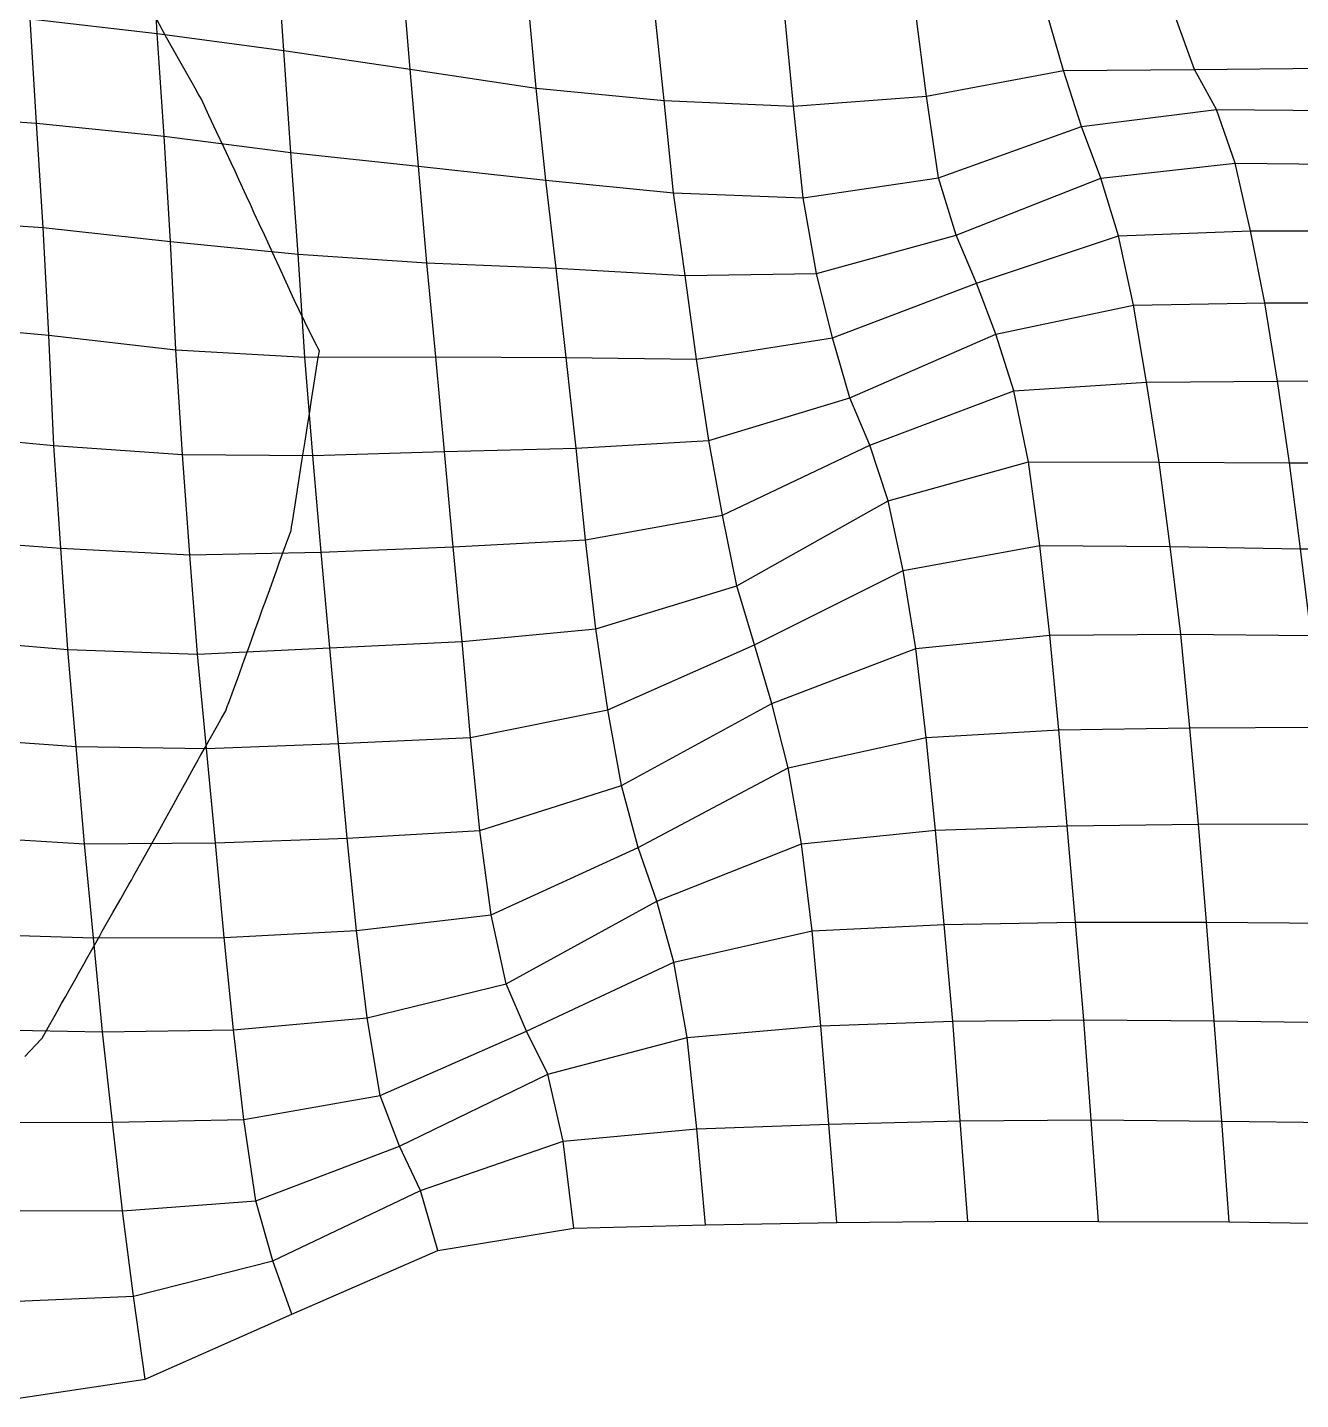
# Model space of a CAD drawing. Header units: metres. Extents: x -1994 to 1259, y -764 to 1460.
# Drawn here: x -854 to -368, y -756 to -232 of the extents above; entities that cross this region are included whole.
import ezdxf

# ---------------------------------------------------------------- set-up
doc = ezdxf.new("R2010")
doc.units = ezdxf.units.M

msp = doc.modelspace()

# ---------------------------------------------------------------- linework, layer by layer
for p, q in [((-804.82367, -233.77261, -4891.081), (-807.2621, -193.68121, -4861.0625)), ((-756.39746, -240.25209, -4879.173), (-759.23596, -201.82086, -4847.289)), ((-708.152, -247.48186, -4866.4214), (-711.29443, -210.3117, -4833.1206)), ((-659.906, -254.70901, -4853.673), (-663.2278, -218.28265, -4819.536)), ((-611.05884, -259.4416, -4843.727), (-614.69214, -224.30847, -4808.1377)), ((-510.68408, -257.7862, -4836.3306), (-514.92834, -225.18768, -4797.893)), ((-458.3235, -247.94128, -4842.763), (-464.91345, -225.07553, -4793.3906)), ((-850.9924, -268.13504, -4932.1646), (-853.47345, -228.2208, -4901.9473)), ((-853.47345, -228.2208, -4901.9473), (-804.82367, -233.77261, -4891.081)), ((-801.11633, -235.63097, -4891.1445), (-805.7331, -227.00664, -4886.395)), ((-561.57837, -261.547, -4836.7334), (-565.0342, -225.67664, -4801.972)), ((-408.23572, -247.52652, -4838.601), (-415.51697, -227.52887, -4786.006)), ((-802.1969, -273.08228, -4921.9775), (-804.82367, -233.77261, -4891.081)), ((-804.82367, -233.77261, -4891.081), (-756.39746, -240.25209, -4879.173)), ((-796.2234, -244.33891, -4896.44), (-801.11633, -235.63097, -4891.1445)), ((-753.6946, -279.24597, -4910.4243), (-756.39746, -240.25209, -4879.173)), ((-756.39746, -240.25209, -4879.173), (-708.152, -247.48186, -4866.4214)), ((-791.5029, -252.66707, -4901.593), (-796.2234, -244.33891, -4896.44)), ((-704.98145, -284.53522, -4899.853), (-708.152, -247.48186, -4866.4214)), ((-708.152, -247.48186, -4866.4214), (-659.906, -254.70901, -4853.673)), ((-510.68408, -257.7862, -4836.3306), (-458.3235, -247.94128, -4842.763)), ((-458.3235, -247.94128, -4842.763), (-408.23572, -247.52652, -4838.601)), ((-451.37964, -269.3386, -4893.7856), (-458.3235, -247.94128, -4842.763)), ((-408.23572, -247.52652, -4838.601), (-358.1454, -247.10124, -4834.4507)), ((-399.8258, -262.841, -4896.458), (-408.23572, -247.52652, -4838.601)), ((-790.3227, -254.74904, -4902.881), (-791.5029, -252.66707, -4901.593)), ((-789.142, -256.82977, -4904.171), (-790.3227, -254.74904, -4902.881)), ((-787.9608, -258.90845, -4905.4634), (-789.142, -256.82977, -4904.171)), ((-656.2792, -289.86914, -4889.232), (-659.906, -254.70901, -4853.673)), ((-659.906, -254.70901, -4853.673), (-611.05884, -259.4416, -4843.727)), ((-785.0663, -265.1494, -4909.5615), (-787.9608, -258.90845, -4905.4634)), ((-607.45105, -294.68115, -4879.1973), (-611.05884, -259.4416, -4843.727)), ((-611.05884, -259.4416, -4843.727), (-561.57837, -261.547, -4836.7334)), ((-561.57837, -261.547, -4836.7334), (-510.68408, -257.7862, -4836.3306)), ((-557.9192, -296.57318, -4872.443), (-561.57837, -261.547, -4836.7334)), ((-506.1018, -288.9826, -4876.343), (-510.68408, -257.7862, -4836.3306)), ((-900.1383, -264.64185, -4940.718), (-850.9924, -268.13504, -4932.1646)), ((-782.16406, -271.36755, -4913.6904), (-785.0663, -265.1494, -4909.5615)), ((-451.37964, -269.3386, -4893.7856), (-399.8258, -262.841, -4896.458)), ((-392.6648, -283.3376, -4948.492), (-399.8258, -262.841, -4896.458)), ((-399.8258, -262.841, -4896.458), (-349.96118, -263.3525, -4891.255)), ((-848.49164, -307.96783, -4962.4736), (-850.9924, -268.13504, -4932.1646)), ((-850.9924, -268.13504, -4932.1646), (-802.1969, -273.08228, -4921.9775)), ((-779.2499, -277.54504, -4917.87), (-782.16406, -271.36755, -4913.6904)), ((-506.1018, -288.9826, -4876.343), (-451.37964, -269.3386, -4893.7856)), ((-444.04382, -289.1098, -4946.6353), (-451.37964, -269.3386, -4893.7856)), ((-799.7829, -313.27484, -4951.883), (-802.1969, -273.08228, -4921.9775)), ((-802.1969, -273.08228, -4921.9775), (-753.6946, -279.24597, -4910.4243)), ((-778.35864, -279.43405, -4919.1484), (-779.2499, -277.54504, -4917.87)), ((-777.4698, -281.33075, -4920.417), (-778.35864, -279.43405, -4919.1484)), ((-776.58246, -283.2328, -4921.6787), (-777.4698, -281.33075, -4920.417)), ((-775.0981, -286.4151, -4923.79), (-776.58246, -283.2328, -4921.6787)), ((-750.98676, -318.21945, -4941.6987), (-753.6946, -279.24597, -4910.4243)), ((-753.6946, -279.24597, -4910.4243), (-704.98145, -284.53522, -4899.853)), ((-773.6184, -289.61328, -4925.8804), (-775.0981, -286.4151, -4923.79)), ((-701.7742, -321.43625, -4933.456), (-704.98145, -284.53522, -4899.853)), ((-704.98145, -284.53522, -4899.853), (-656.2792, -289.86914, -4889.232)), ((-444.04382, -289.1098, -4946.6353), (-392.6648, -283.3376, -4948.492)), ((-386.8075, -309.24347, -4994.449), (-392.6648, -283.3376, -4948.492)), ((-392.6648, -283.3376, -4948.492), (-342.8053, -283.87012, -4943.2656)), ((-770.6643, -296.0254, -4930.0405), (-773.6184, -289.61328, -4925.8804)), ((-652.2938, -323.5423, -4926.4614), (-656.2792, -289.86914, -4889.232)), ((-656.2792, -289.86914, -4889.232), (-607.45105, -294.68115, -4879.1973)), ((-557.9192, -296.57318, -4872.443), (-506.1018, -288.9826, -4876.343)), ((-499.29846, -310.9628, -4926.7104), (-506.1018, -288.9826, -4876.343)), ((-499.29846, -310.9628, -4926.7104), (-444.04382, -289.1098, -4946.6353)), ((-437.27295, -311.22522, -4996.8506), (-444.04382, -289.1098, -4946.6353)), ((-769.18964, -299.23944, -4932.1104), (-770.6643, -296.0254, -4930.0405)), ((-602.98083, -326.34222, -4918.6875), (-607.45105, -294.68115, -4879.1973)), ((-607.45105, -294.68115, -4879.1973), (-557.9192, -296.57318, -4872.443)), ((-552.79297, -325.51196, -4914.992), (-557.9192, -296.57318, -4872.443)), ((-767.7157, -302.45526, -4934.1777), (-769.18964, -299.23944, -4932.1104)), ((-765.80054, -306.63342, -4936.8633), (-767.7157, -302.45526, -4934.1777)), ((-897.7408, -304.9027, -4970.546), (-848.49164, -307.96783, -4962.4736)), ((-846.3251, -349.18713, -4991.225), (-848.49164, -307.96783, -4962.4736)), ((-848.49164, -307.96783, -4962.4736), (-799.7829, -313.27484, -4951.883)), ((-763.88477, -310.80975, -4939.552), (-765.80054, -306.63342, -4936.8633)), ((-437.27295, -311.22522, -4996.8506), (-386.8075, -309.24347, -4994.449)), ((-381.35632, -336.8345, -5038.512), (-386.8075, -309.24347, -4994.449)), ((-386.8075, -309.24347, -4994.449), (-336.84644, -309.35455, -4989.696)), ((-797.6693, -354.71402, -4980.3867), (-799.7829, -313.27484, -4951.883)), ((-799.7829, -313.27484, -4951.883), (-750.98676, -318.21945, -4941.6987)), ((-760.04944, -319.15002, -4944.9453), (-763.88477, -310.80975, -4939.552)), ((-552.79297, -325.51196, -4914.992), (-499.29846, -310.9628, -4926.7104)), ((-491.62012, -329.31274, -4981.1567), (-499.29846, -310.9628, -4926.7104)), ((-491.62012, -329.31274, -4981.1567), (-437.27295, -311.22522, -4996.8506)), ((-431.53308, -337.61823, -5042.2603), (-437.27295, -311.22522, -4996.8506)), ((-758.1296, -323.31415, -4947.6504), (-760.04944, -319.15002, -4944.9453)), ((-748.3609, -357.53302, -4972.5913), (-750.98676, -318.21945, -4941.6987)), ((-750.98676, -318.21945, -4941.6987), (-701.7742, -321.43625, -4933.456)), ((-756.2045, -327.46063, -4950.378), (-758.1296, -323.31415, -4947.6504)), ((-698.34534, -357.41827, -4968.092), (-701.7742, -321.43625, -4933.456)), ((-701.7742, -321.43625, -4933.456), (-652.2938, -323.5423, -4926.4614)), ((-648.42175, -357.68488, -4963.164), (-652.2938, -323.5423, -4926.4614)), ((-652.2938, -323.5423, -4926.4614), (-602.98083, -326.34222, -4918.6875)), ((-752.4212, -335.609, -4955.7383), (-756.2045, -327.46063, -4950.378)), ((-602.98083, -326.34222, -4918.6875), (-552.79297, -325.51196, -4914.992)), ((-598.5941, -358.34933, -4957.789), (-602.98083, -326.34222, -4918.6875)), ((-546.62695, -350.13705, -4962.3877), (-552.79297, -325.51196, -4914.992)), ((-546.62695, -350.13705, -4962.3877), (-491.62012, -329.31274, -4981.1567)), ((-484.21667, -348.80365, -5034.3213), (-491.62012, -329.31274, -4981.1567)), ((-748.4165, -343.99957, -4961.5337), (-752.4212, -335.609, -4955.7383)), ((-484.21667, -348.80365, -5034.3213), (-431.53308, -337.61823, -5042.2603)), ((-431.53308, -337.61823, -5042.2603), (-381.35632, -336.8345, -5038.512)), ((-426.52417, -367.0441, -5084.262), (-431.53308, -337.61823, -5042.2603)), ((-381.35632, -336.8345, -5038.512), (-331.36365, -336.81427, -5033.9067)), ((-376.46643, -366.75406, -5079.9595), (-381.35632, -336.8345, -5038.512)), ((-895.2059, -344.5937, -5001.014), (-846.3251, -349.18713, -4991.225)), ((-744.52765, -351.77863, -4967.3506), (-748.4165, -343.99957, -4961.5337)), ((-844.38556, -391.34842, -5018.918), (-846.3251, -349.18713, -4991.225)), ((-846.3251, -349.18713, -4991.225), (-797.6693, -354.71402, -4980.3867)), ((-598.5941, -358.34933, -4957.789), (-546.62695, -350.13705, -4962.3877)), ((-540.0631, -373.11115, -5011.6387), (-546.62695, -350.13705, -4962.3877)), ((-540.0631, -373.11115, -5011.6387), (-484.21667, -348.80365, -5034.3213)), ((-477.32397, -370.41296, -5085.1055), (-484.21667, -348.80365, -5034.3213)), ((-795.21576, -394.74246, -5010.476), (-797.6693, -354.71402, -4980.3867)), ((-797.6693, -354.71402, -4980.3867), (-748.3609, -357.53302, -4972.5913)), ((-743.96814, -352.8978, -4968.1875), (-744.52765, -351.77863, -4967.3506)), ((-743.40674, -354.00943, -4969.033), (-743.96814, -352.8978, -4968.1875)), ((-742.8433, -355.11377, -4969.8877), (-743.40674, -354.00943, -4969.033)), ((-743.3693, -358.4151, -4972.718), (-742.8433, -355.11377, -4969.8877)), ((-748.3609, -357.53302, -4972.5913), (-698.34534, -357.41827, -4968.092)), ((-745.3335, -395.18042, -5005.3555), (-748.3609, -357.53302, -4972.5913)), ((-744.931, -368.25433, -4981.305), (-743.8934, -361.7078, -4975.5596)), ((-743.8934, -361.7078, -4975.5596), (-743.3693, -358.4151, -4972.718)), ((-694.9706, -393.62473, -5002.4756), (-698.34534, -357.41827, -4968.092)), ((-698.34534, -357.41827, -4968.092), (-648.42175, -357.68488, -4963.164)), ((-644.6609, -392.28894, -4999.3477), (-648.42175, -357.68488, -4963.164)), ((-648.42175, -357.68488, -4963.164), (-598.5941, -358.34933, -4957.789)), ((-593.9689, -389.3671, -4998.0024), (-598.5941, -358.34933, -4957.789)), ((-477.32397, -370.41296, -5085.1055), (-426.52417, -367.0441, -5084.262)), ((-426.52417, -367.0441, -5084.262), (-376.46643, -366.75406, -5079.9595)), ((-421.7932, -397.62335, -5124.968), (-426.52417, -367.0441, -5084.262)), ((-376.46643, -366.75406, -5079.9595), (-326.3866, -366.3721, -5075.7603)), ((-371.8817, -397.93988, -5119.984), (-376.46643, -366.75406, -5079.9595)), ((-745.94666, -374.7042, -4987.131), (-745.4412, -371.48474, -4984.1875)), ((-745.4412, -371.48474, -4984.1875), (-744.931, -368.25433, -4981.305)), ((-532.3324, -391.24387, -5066.329), (-477.32397, -370.41296, -5085.1055)), ((-471.7566, -397.52216, -5129.71), (-477.32397, -370.41296, -5085.1055)), ((-746.5342, -378.44568, -4990.552), (-745.94666, -374.7042, -4987.131)), ((-593.9689, -389.3671, -4998.0024), (-540.0631, -373.11115, -5011.6387)), ((-532.3324, -391.24387, -5066.329), (-540.0631, -373.11115, -5011.6387)), ((-748.30707, -389.71454, -5000.763), (-747.1235, -382.1957, -4993.963)), ((-747.1235, -382.1957, -4993.963), (-746.5342, -378.44568, -4990.552)), ((-893.2699, -386.76947, -5028.691), (-844.38556, -391.34842, -5018.918)), ((-841.7236, -430.51233, -5049.9785), (-844.38556, -391.34842, -5018.918)), ((-844.38556, -391.34842, -5018.918), (-795.21576, -394.74246, -5010.476)), ((-748.9011, -393.48352, -5004.1523), (-748.30707, -389.71454, -5000.763)), ((-694.9706, -393.62473, -5002.4756), (-644.6609, -392.28894, -4999.3477)), ((-644.6609, -392.28894, -4999.3477), (-593.9689, -389.3671, -4998.0024)), ((-641.02344, -427.4057, -5034.9556), (-644.6609, -392.28894, -4999.3477)), ((-588.74634, -417.90674, -5041), (-593.9689, -389.3671, -4998.0024)), ((-588.74634, -417.90674, -5041), (-532.3324, -391.24387, -5066.329)), ((-525.3413, -412.4455, -5117.5713), (-532.3324, -391.24387, -5066.329)), ((-792.3623, -433.11206, -5042.429), (-795.21576, -394.74246, -5010.476)), ((-795.21576, -394.74246, -5010.476), (-745.3335, -395.18042, -5005.3555)), ((-750.68945, -404.8155, -5014.29), (-749.4973, -397.261, -5007.5317)), ((-749.4973, -397.261, -5007.5317), (-748.9011, -393.48352, -5004.1523)), ((-745.3335, -395.18042, -5005.3555), (-694.9706, -393.62473, -5002.4756)), ((-742.1343, -432.115, -5038.9214), (-745.3335, -395.18042, -5005.3555)), ((-691.6548, -430.07544, -5036.5845), (-694.9706, -393.62473, -5002.4756)), ((-525.3413, -412.4455, -5117.5713), (-471.7566, -397.52216, -5129.71)), ((-467.36414, -429.5056, -5168.8384), (-471.7566, -397.52216, -5129.71)), ((-471.7566, -397.52216, -5129.71), (-421.7932, -397.62335, -5124.968)), ((-417.4801, -429.93634, -5163.726), (-421.7932, -397.62335, -5124.968)), ((-421.7932, -397.62335, -5124.968), (-371.8817, -397.93988, -5119.984)), ((-367.69397, -430.77283, -5158.1577), (-371.8817, -397.93988, -5119.984)), ((-371.8817, -397.93988, -5119.984), (-321.93347, -398.10413, -5115.171)), ((-751.8656, -412.30347, -5021.1265), (-750.68945, -404.8155, -5014.29)), ((-753.0363, -419.7694, -5027.987), (-751.8656, -412.30347, -5021.1265)), ((-583.1627, -444.94833, -5085.6807), (-525.3413, -412.4455, -5117.5713)), ((-519.67114, -439.128, -5162.6553), (-525.3413, -412.4455, -5117.5713)), ((-641.02344, -427.4057, -5034.9556), (-588.74634, -417.90674, -5041)), ((-583.1627, -444.94833, -5085.6807), (-588.74634, -417.90674, -5041)), ((-754.78625, -426.87677, -5034.536), (-753.66785, -423.79626, -5031.6836)), ((-753.66785, -423.79626, -5031.6836), (-753.4572, -422.4535, -5030.452)), ((-753.4572, -422.4535, -5030.452), (-753.24664, -421.1112, -5029.2197)), ((-753.24664, -421.1112, -5029.2197), (-753.0363, -419.7694, -5027.987)), ((-890.849, -426.93384, -5058.6274), (-841.7236, -430.51233, -5049.9785)), ((-758.15375, -436.17017, -5043.0327), (-755.90717, -429.9677, -5037.377)), ((-755.90717, -429.9677, -5037.377), (-754.78625, -426.87677, -5034.536)), ((-742.1343, -432.115, -5038.9214), (-691.6548, -430.07544, -5036.5845)), ((-691.6548, -430.07544, -5036.5845), (-641.02344, -427.4057, -5034.9556)), ((-688.2638, -466.21436, -5071.044), (-691.6548, -430.07544, -5036.5845)), ((-637.11816, -461.41046, -5071.813), (-641.02344, -427.4057, -5034.9556)), ((-519.67114, -439.128, -5162.6553), (-467.36414, -429.5056, -5168.8384)), ((-463.53955, -463.84576, -5205.3184), (-467.36414, -429.5056, -5168.8384)), ((-467.36414, -429.5056, -5168.8384), (-417.4801, -429.93634, -5163.726)), ((-413.46704, -463.49466, -5201.085), (-417.4801, -429.93634, -5163.726)), ((-417.4801, -429.93634, -5163.726), (-367.69397, -430.77283, -5158.1577)), ((-838.9705, -469.29807, -5081.464), (-841.7236, -430.51233, -5049.9785)), ((-841.7236, -430.51233, -5049.9785), (-792.3623, -433.11206, -5042.429)), ((-792.3623, -433.11206, -5042.429), (-742.1343, -432.115, -5038.9214)), ((-789.3996, -471.02798, -5074.892), (-792.3623, -433.11206, -5042.429)), ((-738.84766, -468.68713, -5072.8936), (-742.1343, -432.115, -5038.9214)), ((-363.60144, -464.0016, -5195.8867), (-367.69397, -430.77283, -5158.1577)), ((-367.69397, -430.77283, -5158.1577), (-317.78528, -431.10114, -5153.1606)), ((-760.40686, -442.39978, -5048.6567), (-759.27966, -439.28186, -5045.8486)), ((-759.27966, -439.28186, -5045.8486), (-758.15375, -436.17017, -5043.0327)), ((-576.4867, -467.457, -5135.454), (-519.67114, -439.128, -5162.6553)), ((-514.7383, -468.8696, -5204.3022), (-519.67114, -439.128, -5162.6553)), ((-761.8197, -446.30756, -5052.176), (-760.40686, -442.39978, -5048.6567)), ((-637.11816, -461.41046, -5071.813), (-583.1627, -444.94833, -5085.6807)), ((-576.4867, -467.457, -5135.454), (-583.1627, -444.94833, -5085.6807)), ((-764.6611, -454.18982, -5059.1343), (-763.2386, -450.2409, -5055.665)), ((-763.2386, -450.2409, -5055.665), (-761.8197, -446.30756, -5052.176)), ((-766.0075, -457.92743, -5062.418), (-764.6611, -454.18982, -5059.1343)), ((-767.35443, -461.66705, -5065.699), (-766.0075, -457.92743, -5062.418)), ((-688.2638, -466.21436, -5071.044), (-637.11816, -461.41046, -5071.813)), ((-632.48645, -492.4013, -5112.0566), (-637.11816, -461.41046, -5071.813)), ((-887.95337, -465.12808, -5090.7773), (-838.9705, -469.29807, -5081.464)), ((-770.0886, -469.2576, -5072.3623), (-768.7011, -465.40604, -5068.9814)), ((-768.7011, -465.40604, -5068.9814), (-767.35443, -461.66705, -5065.699)), ((-738.84766, -468.68713, -5072.8936), (-688.2638, -466.21436, -5071.044)), ((-685.00903, -502.91846, -5104.868), (-688.2638, -466.21436, -5071.044)), ((-514.7383, -468.8696, -5204.3022), (-463.53955, -463.84576, -5205.3184)), ((-463.53955, -463.84576, -5205.3184), (-413.46704, -463.49466, -5201.085)), ((-460.15454, -500.00958, -5239.75), (-463.53955, -463.84576, -5205.3184)), ((-409.99353, -499.2909, -5235.929), (-413.46704, -463.49466, -5201.085)), ((-413.46704, -463.49466, -5201.085), (-363.60144, -464.0016, -5195.8867)), ((-835.7996, -506.3501, -5114.8975), (-838.9705, -469.29807, -5081.464)), ((-838.9705, -469.29807, -5081.464), (-789.3996, -471.02798, -5074.892)), ((-789.3996, -471.02798, -5074.892), (-738.84766, -468.68713, -5072.8936)), ((-785.9933, -507.1032, -5109.423), (-789.3996, -471.02798, -5074.892)), ((-771.4578, -473.04803, -5075.76), (-770.0886, -469.2576, -5072.3623)), ((-735.56616, -505.2803, -5106.843), (-738.84766, -468.68713, -5072.8936)), ((-632.48645, -492.4013, -5112.0566), (-576.4867, -467.457, -5135.454)), ((-569.8075, -489.95322, -5185.242), (-576.4867, -467.457, -5135.454)), ((-569.8075, -489.95322, -5185.242), (-514.7383, -468.8696, -5204.3022)), ((-510.8484, -502.93863, -5241.0874), (-514.7383, -468.8696, -5204.3022)), ((-774.19366, -480.58704, -5082.7163), (-771.4578, -473.04803, -5075.76)), ((-775.5415, -484.28528, -5086.2295), (-774.19366, -480.58704, -5082.7163)), ((-776.8833, -487.9466, -5089.8296), (-775.5415, -484.28528, -5086.2295)), ((-780.2164, -495.52966, -5097.428), (-778.6247, -492.68976, -5094.547)), ((-778.6247, -492.68976, -5094.547), (-778.0461, -491.11664, -5092.966)), ((-778.0461, -491.11664, -5092.966), (-777.4659, -489.53616, -5091.3926)), ((-777.4659, -489.53616, -5091.3926), (-776.8833, -487.9466, -5089.8296)), ((-685.00903, -502.91846, -5104.868), (-632.48645, -492.4013, -5112.0566)), ((-627.3439, -521.2731, -5154.6807), (-632.48645, -492.4013, -5112.0566)), ((-627.3439, -521.2731, -5154.6807), (-569.8075, -489.95322, -5185.242)), ((-563.64136, -514.57764, -5232.6387), (-569.8075, -489.95322, -5185.242)), ((-781.8013, -498.34177, -5100.3413), (-780.2164, -495.52966, -5097.428)), ((-884.9685, -502.95212, -5123.3438), (-835.7996, -506.3501, -5114.8975)), ((-784.96796, -503.9526, -5106.1807), (-781.8013, -498.34177, -5100.3413)), ((-735.56616, -505.2803, -5106.843), (-685.00903, -502.91846, -5104.868)), ((-681.4883, -538.51965, -5139.9316), (-685.00903, -502.91846, -5104.868)), ((-563.64136, -514.57764, -5232.6387), (-510.8484, -502.93863, -5241.0874)), ((-510.8484, -502.93863, -5241.0874), (-460.15454, -500.00958, -5239.75)), ((-507.28467, -538.36066, -5276.352), (-510.8484, -502.93863, -5241.0874)), ((-460.15454, -500.00958, -5239.75), (-409.99353, -499.2909, -5235.929)), ((-456.89807, -536.7065, -5273.5825), (-460.15454, -500.00958, -5239.75)), ((-409.99353, -499.2909, -5235.929), (-359.93005, -498.9772, -5231.6533)), ((-406.7439, -536.01666, -5269.729), (-409.99353, -499.2909, -5235.929)), ((-832.6695, -543.57153, -5148.1406), (-835.7996, -506.3501, -5114.8975)), ((-835.7996, -506.3501, -5114.8975), (-785.9933, -507.1032, -5109.423)), ((-788.136, -509.56915, -5112.0137), (-786.54956, -506.75165, -5109.1074)), ((-786.54956, -506.75165, -5109.1074), (-784.96796, -503.9526, -5106.1807)), ((-785.9933, -507.1032, -5109.423), (-735.56616, -505.2803, -5106.843)), ((-782.57715, -543.1377, -5143.9995), (-785.9933, -507.1032, -5109.423)), ((-732.1858, -541.4638, -5141.252), (-735.56616, -505.2803, -5106.843)), ((-791.4951, -515.5647, -5118.09), (-789.73474, -512.41785, -5114.918)), ((-789.73474, -512.41785, -5114.918), (-789.20044, -511.46307, -5113.956)), ((-789.20044, -511.46307, -5113.956), (-788.66754, -510.51337, -5112.988)), ((-788.66754, -510.51337, -5112.988), (-788.136, -509.56915, -5112.0137)), ((-796.85876, -525.25494, -5127.4697), (-793.2964, -518.81085, -5121.2617)), ((-793.2964, -518.81085, -5121.2617), (-791.4951, -515.5647, -5118.09)), ((-620.9635, -545.0087, -5203.076), (-563.64136, -514.57764, -5232.6387)), ((-558.52295, -543.54926, -5275.151), (-563.64136, -514.57764, -5232.6387)), ((-681.4883, -538.51965, -5139.9316), (-627.3439, -521.2731, -5154.6807)), ((-620.9635, -545.0087, -5203.076), (-627.3439, -521.2731, -5154.6807)), ((-800.442, -531.7641, -5133.6396), (-798.64984, -528.50684, -5130.558)), ((-798.64984, -528.50684, -5130.558), (-796.85876, -525.25494, -5127.4697)), ((-804.60754, -539.3345, -5140.8022), (-800.442, -531.7641, -5133.6396)), ((-808.63055, -546.59296, -5147.8657), (-804.60754, -539.3345, -5140.8022)), ((-732.1858, -541.4638, -5141.252), (-681.4883, -538.51965, -5139.9316)), ((-677.1616, -570.77625, -5178.753), (-681.4883, -538.51965, -5139.9316)), ((-558.52295, -543.54926, -5275.151), (-507.28467, -538.36066, -5276.352)), ((-507.28467, -538.36066, -5276.352), (-456.89807, -536.7065, -5273.5825)), ((-503.88794, -574.47595, -5310.838), (-507.28467, -538.36066, -5276.352)), ((-456.89807, -536.7065, -5273.5825), (-406.7439, -536.01666, -5269.729)), ((-453.68408, -573.57996, -5307.2163), (-456.89807, -536.7065, -5273.5825)), ((-406.7439, -536.01666, -5269.729), (-356.73633, -535.9347, -5265.193)), ((-403.69458, -573.5729, -5302.596), (-406.7439, -536.01666, -5269.729)), ((-881.9291, -540.5497, -5156.164), (-832.6695, -543.57153, -5148.1406)), ((-832.6695, -543.57153, -5148.1406), (-782.57715, -543.1377, -5143.9995)), ((-829.2353, -579.5312, -5182.8013), (-832.6695, -543.57153, -5148.1406)), ((-782.57715, -543.1377, -5143.9995), (-732.1858, -541.4638, -5141.252)), ((-779.1988, -579.3291, -5178.4), (-782.57715, -543.1377, -5143.9995)), ((-728.5847, -576.7309, -5176.691), (-732.1858, -541.4638, -5141.252)), ((-677.1616, -570.77625, -5178.753), (-620.9635, -545.0087, -5203.076)), ((-613.7932, -565.4666, -5255.154), (-620.9635, -545.0087, -5203.076)), ((-613.7932, -565.4666, -5255.154), (-558.52295, -543.54926, -5275.151)), ((-554.44104, -576.82135, -5312.831), (-558.52295, -543.54926, -5275.151)), ((-812.7294, -553.88104, -5155.353), (-808.63055, -546.59296, -5147.8657)), ((-814.719, -557.41406, -5159.002), (-813.72516, -555.6519, -5157.1724)), ((-813.72516, -555.6519, -5157.1724), (-812.7294, -553.88104, -5155.353)), ((-817.2358, -561.8649, -5163.6665), (-815.71063, -559.16785, -5160.84)), ((-815.71063, -559.16785, -5160.84), (-814.719, -557.41406, -5159.002)), ((-821.7933, -569.8838, -5172.2256), (-818.75684, -564.54517, -5166.512)), ((-818.75684, -564.54517, -5166.512), (-817.2358, -561.8649, -5163.6665)), ((-671.3998, -597.078, -5224.265), (-613.7932, -565.4666, -5255.154)), ((-607.32275, -588.8287, -5303.9688), (-613.7932, -565.4666, -5255.154)), ((-823.30884, -572.54236, -5175.094), (-821.7933, -569.8838, -5172.2256)), ((-728.5847, -576.7309, -5176.691), (-677.1616, -570.77625, -5178.753)), ((-671.3998, -597.078, -5224.265), (-677.1616, -570.77625, -5178.753)), ((-826.83563, -578.7363, -5181.7485), (-825.82874, -576.96356, -5179.8604)), ((-825.82874, -576.96356, -5179.8604), (-824.82465, -575.20184, -5177.9614)), ((-824.82465, -575.20184, -5177.9614), (-823.30884, -572.54236, -5175.094)), ((-779.1988, -579.3291, -5178.4), (-728.5847, -576.7309, -5176.691)), ((-724.5242, -610.0917, -5214.272), (-728.5847, -576.7309, -5176.691)), ((-607.32275, -588.8287, -5303.9688), (-554.44104, -576.82135, -5312.831)), ((-554.44104, -576.82135, -5312.831), (-503.88794, -574.47595, -5310.838)), ((-551.0841, -613.1014, -5347.132), (-554.44104, -576.82135, -5312.831)), ((-503.88794, -574.47595, -5310.838), (-453.68408, -573.57996, -5307.2163)), ((-500.68774, -611.4065, -5344.408), (-503.88794, -574.47595, -5310.838)), ((-453.68408, -573.57996, -5307.2163), (-403.69458, -573.5729, -5302.596)), ((-450.58228, -610.9189, -5340.3276), (-453.68408, -573.57996, -5307.2163)), ((-400.68274, -611.2853, -5335.2876), (-403.69458, -573.5729, -5302.596)), ((-403.69458, -573.5729, -5302.596), (-353.7859, -573.9012, -5297.599)), ((-878.834, -577.91614, -5189.244), (-829.2353, -579.5312, -5182.8013)), ((-829.2353, -579.5312, -5182.8013), (-779.1988, -579.3291, -5178.4)), ((-825.7997, -615.4849, -5217.4688), (-829.2353, -579.5312, -5182.8013)), ((-828.8553, -582.30566, -5185.498), (-826.83563, -578.7363, -5181.7485)), ((-775.61633, -614.6737, -5213.752), (-779.1988, -579.3291, -5178.4)), ((-831.8988, -587.71655, -5191.0605), (-829.86816, -584.1025, -5187.36)), ((-829.86816, -584.1025, -5187.36), (-828.8553, -582.30566, -5185.498)), ((-834.9551, -593.18066, -5196.563), (-832.91656, -589.534, -5192.8994)), ((-832.91656, -589.534, -5192.8994), (-831.8988, -587.71655, -5191.0605)), ((-663.676, -615.2395, -5278.923), (-607.32275, -588.8287, -5303.9688)), ((-602.15784, -617.60724, -5346.6978), (-607.32275, -588.8287, -5303.9688)), ((-838.4712, -599.48114, -5202.855), (-836.99615, -596.83826, -5200.215)), ((-836.99615, -596.83826, -5200.215), (-835.97565, -595.01, -5198.388)), ((-835.97565, -595.01, -5198.388), (-834.9551, -593.18066, -5196.563)), ((-724.5242, -610.0917, -5214.272), (-671.3998, -597.078, -5224.265)), ((-663.676, -615.2395, -5278.923), (-671.3998, -597.078, -5224.265)), ((-841.3823, -604.6552, -5208.18), (-839.91956, -602.06287, -5205.484)), ((-839.91956, -602.06287, -5205.484), (-838.4712, -599.48114, -5202.855)), ((-843.8933, -609.10516, -5212.8086), (-841.3823, -604.6552, -5208.18)), ((-848.885, -617.82983, -5222.3413), (-846.4057, -613.50665, -5217.5786)), ((-846.4057, -613.50665, -5217.5786), (-843.8933, -609.10516, -5212.8086)), ((-775.61633, -614.6737, -5213.752), (-724.5242, -610.0917, -5214.272)), ((-719.5769, -639.77356, -5255.986), (-724.5242, -610.0917, -5214.272)), ((-602.15784, -617.60724, -5346.6978), (-551.0841, -613.1014, -5347.132)), ((-551.0841, -613.1014, -5347.132), (-500.68774, -611.4065, -5344.408)), ((-548.05347, -650.7357, -5379.911), (-551.0841, -613.1014, -5347.132)), ((-500.68774, -611.4065, -5344.408), (-450.58228, -610.9189, -5340.3276)), ((-497.7721, -649.51746, -5376.652), (-500.68774, -611.4065, -5344.408)), ((-447.688, -649.1184, -5372.4717), (-450.58228, -610.9189, -5340.3276)), ((-450.58228, -610.9189, -5340.3276), (-400.68274, -611.2853, -5335.2876)), ((-397.8269, -649.64435, -5367.2524), (-400.68274, -611.2853, -5335.2876)), ((-400.68274, -611.2853, -5335.2876), (-350.8656, -611.99304, -5329.8643)), ((-875.5414, -614.4634, -5223.2446), (-825.7997, -615.4849, -5217.4688)), ((-855.4581, -624.89624, -5230.4688), (-849.23834, -618.20984, -5222.7783)), ((-849.23834, -618.20984, -5222.7783), (-849.12054, -618.0832, -5222.633)), ((-849.12054, -618.0832, -5222.633), (-849.0028, -617.95654, -5222.487)), ((-849.0028, -617.95654, -5222.487), (-848.885, -617.82983, -5222.3413)), ((-825.7997, -615.4849, -5217.4688), (-775.61633, -614.6737, -5213.752)), ((-822, -649.9282, -5253.833), (-825.7997, -615.4849, -5217.4688)), ((-771.77625, -648.9495, -5250.3047), (-775.61633, -614.6737, -5213.752)), ((-719.5769, -639.77356, -5255.986), (-663.676, -615.2395, -5278.923)), ((-655.5211, -631.6122, -5335.591), (-663.676, -615.2395, -5278.923)), ((-655.5211, -631.6122, -5335.591), (-602.15784, -617.60724, -5346.6978)), ((-598.47375, -652.5297, -5382.524), (-602.15784, -617.60724, -5346.6978)), ((-712.155, -659.1876, -5309.237), (-655.5211, -631.6122, -5335.591)), ((-649.6084, -657.2883, -5381.8057), (-655.5211, -631.6122, -5335.591)), ((-771.77625, -648.9495, -5250.3047), (-719.5769, -639.77356, -5255.986)), ((-712.155, -659.1876, -5309.237), (-719.5769, -639.77356, -5255.986)), ((-872.02264, -650.0725, -5258.2993), (-822, -649.9282, -5253.833)), ((-822, -649.9282, -5253.833), (-771.77625, -648.9495, -5250.3047)), ((-818.0775, -683.862, -5290.77), (-822, -649.9282, -5253.833)), ((-767.1672, -680.03424, -5290.4424), (-771.77625, -648.9495, -5250.3047)), ((-548.05347, -650.7357, -5379.911), (-497.7721, -649.51746, -5376.652)), ((-497.7721, -649.51746, -5376.652), (-447.688, -649.1184, -5372.4717)), ((-494.90906, -687.8469, -5408.65), (-497.7721, -649.51746, -5376.652)), ((-444.93958, -687.9238, -5403.935), (-447.688, -649.1184, -5372.4717)), ((-447.688, -649.1184, -5372.4717), (-397.8269, -649.64435, -5367.2524)), ((-394.98865, -688.0769, -5399.135), (-397.8269, -649.64435, -5367.2524)), ((-397.8269, -649.64435, -5367.2524), (-347.9889, -650.2661, -5361.926)), ((-649.6084, -657.2883, -5381.8057), (-598.47375, -652.5297, -5382.524)), ((-598.47375, -652.5297, -5382.524), (-548.05347, -650.7357, -5379.911)), ((-595.22046, -689.24036, -5416.341), (-598.47375, -652.5297, -5382.524)), ((-545.0117, -688.3234, -5412.7427), (-548.05347, -650.7357, -5379.911)), ((-767.1672, -680.03424, -5290.4424), (-712.155, -659.1876, -5309.237)), ((-704.13586, -676.12354, -5365.2715), (-712.155, -659.1876, -5309.237)), ((-704.13586, -676.12354, -5365.2715), (-649.6084, -657.2883, -5381.8057)), ((-645.5238, -690.54926, -5419.4985), (-649.6084, -657.2883, -5381.8057)), ((-760.59283, -702.965, -5339.742), (-704.13586, -676.12354, -5365.2715)), ((-697.5652, -699.06946, -5414.554), (-704.13586, -676.12354, -5365.2715)), ((-818.0775, -683.862, -5290.77), (-767.1672, -680.03424, -5290.4424)), ((-760.59283, -702.965, -5339.742), (-767.1672, -680.03424, -5290.4424)), ((-868.03345, -683.72925, -5295.548), (-818.0775, -683.862, -5290.77)), ((-813.853, -716.5426, -5329.115), (-818.0775, -683.862, -5290.77)), ((-697.5652, -699.06946, -5414.554), (-645.5238, -690.54926, -5419.4985)), ((-645.5238, -690.54926, -5419.4985), (-595.22046, -689.24036, -5416.341)), ((-595.22046, -689.24036, -5416.341), (-545.0117, -688.3234, -5412.7427)), ((-545.0117, -688.3234, -5412.7427), (-494.90906, -687.8469, -5408.65)), ((-494.90906, -687.8469, -5408.65), (-444.93958, -687.9238, -5403.935)), ((-444.93958, -687.9238, -5403.935), (-394.98865, -688.0769, -5399.135)), ((-394.98865, -688.0769, -5399.135), (-345.19983, -688.9022, -5393.579)), ((-753.4211, -723.417, -5391.8267), (-697.5652, -699.06946, -5414.554)), ((-813.853, -716.5426, -5329.115), (-760.59283, -702.965, -5339.742)), ((-753.4211, -723.417, -5391.8267), (-760.59283, -702.965, -5339.742)), ((-864.3589, -718.6918, -5331.3286), (-813.853, -716.5426, -5329.115)), ((-809.395, -748.2543, -5368.549), (-813.853, -716.5426, -5329.115)), ((-809.395, -748.2543, -5368.549), (-753.4211, -723.417, -5391.8267)), ((-861.25366, -756.01624, -5364.456), (-809.395, -748.2543, -5368.549))]:
    msp.add_line(p, q)

doc.saveas('drawing.dxf')
